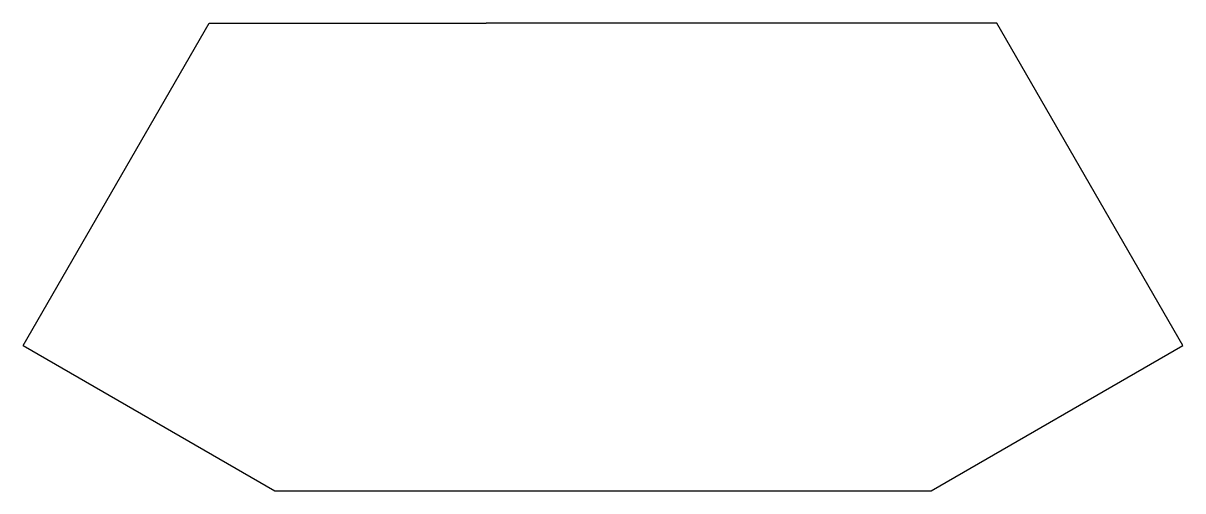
# Model space of a CAD drawing. Extents: x -44.1 to 44.1, y -17.8 to 17.8.
import ezdxf

# ---------------------------------------------------------------- set-up
doc = ezdxf.new("R2010")
doc.units = 0
doc.layers.add('Sketch', color=7, linetype='CONTINUOUS')

msp = doc.modelspace()

# ---------------------------------------------------------------- linework, layer by layer
at = {"layer": 'Sketch'}
for p, q in [((-44.0792, -6.73), (-29.9283, 17.78)), ((-29.9283, 17.78), (-8.89, 17.78)), ((8.89, 17.78), (-8.89, 17.78)), ((29.9283, 17.78), (8.89, 17.78)), ((44.0792, -6.73), (29.9283, 17.78)), ((-44.0792, -6.73), (-24.94, -17.78)), ((24.94, -17.78), (44.0792, -6.73)), ((-24.94, -17.78), (-8.89, -17.78)), ((-8.89, -17.78), (8.89, -17.78)), ((8.89, -17.78), (24.94, -17.78))]:
    msp.add_line(p, q, dxfattribs=at)

doc.saveas('drawing.dxf')
